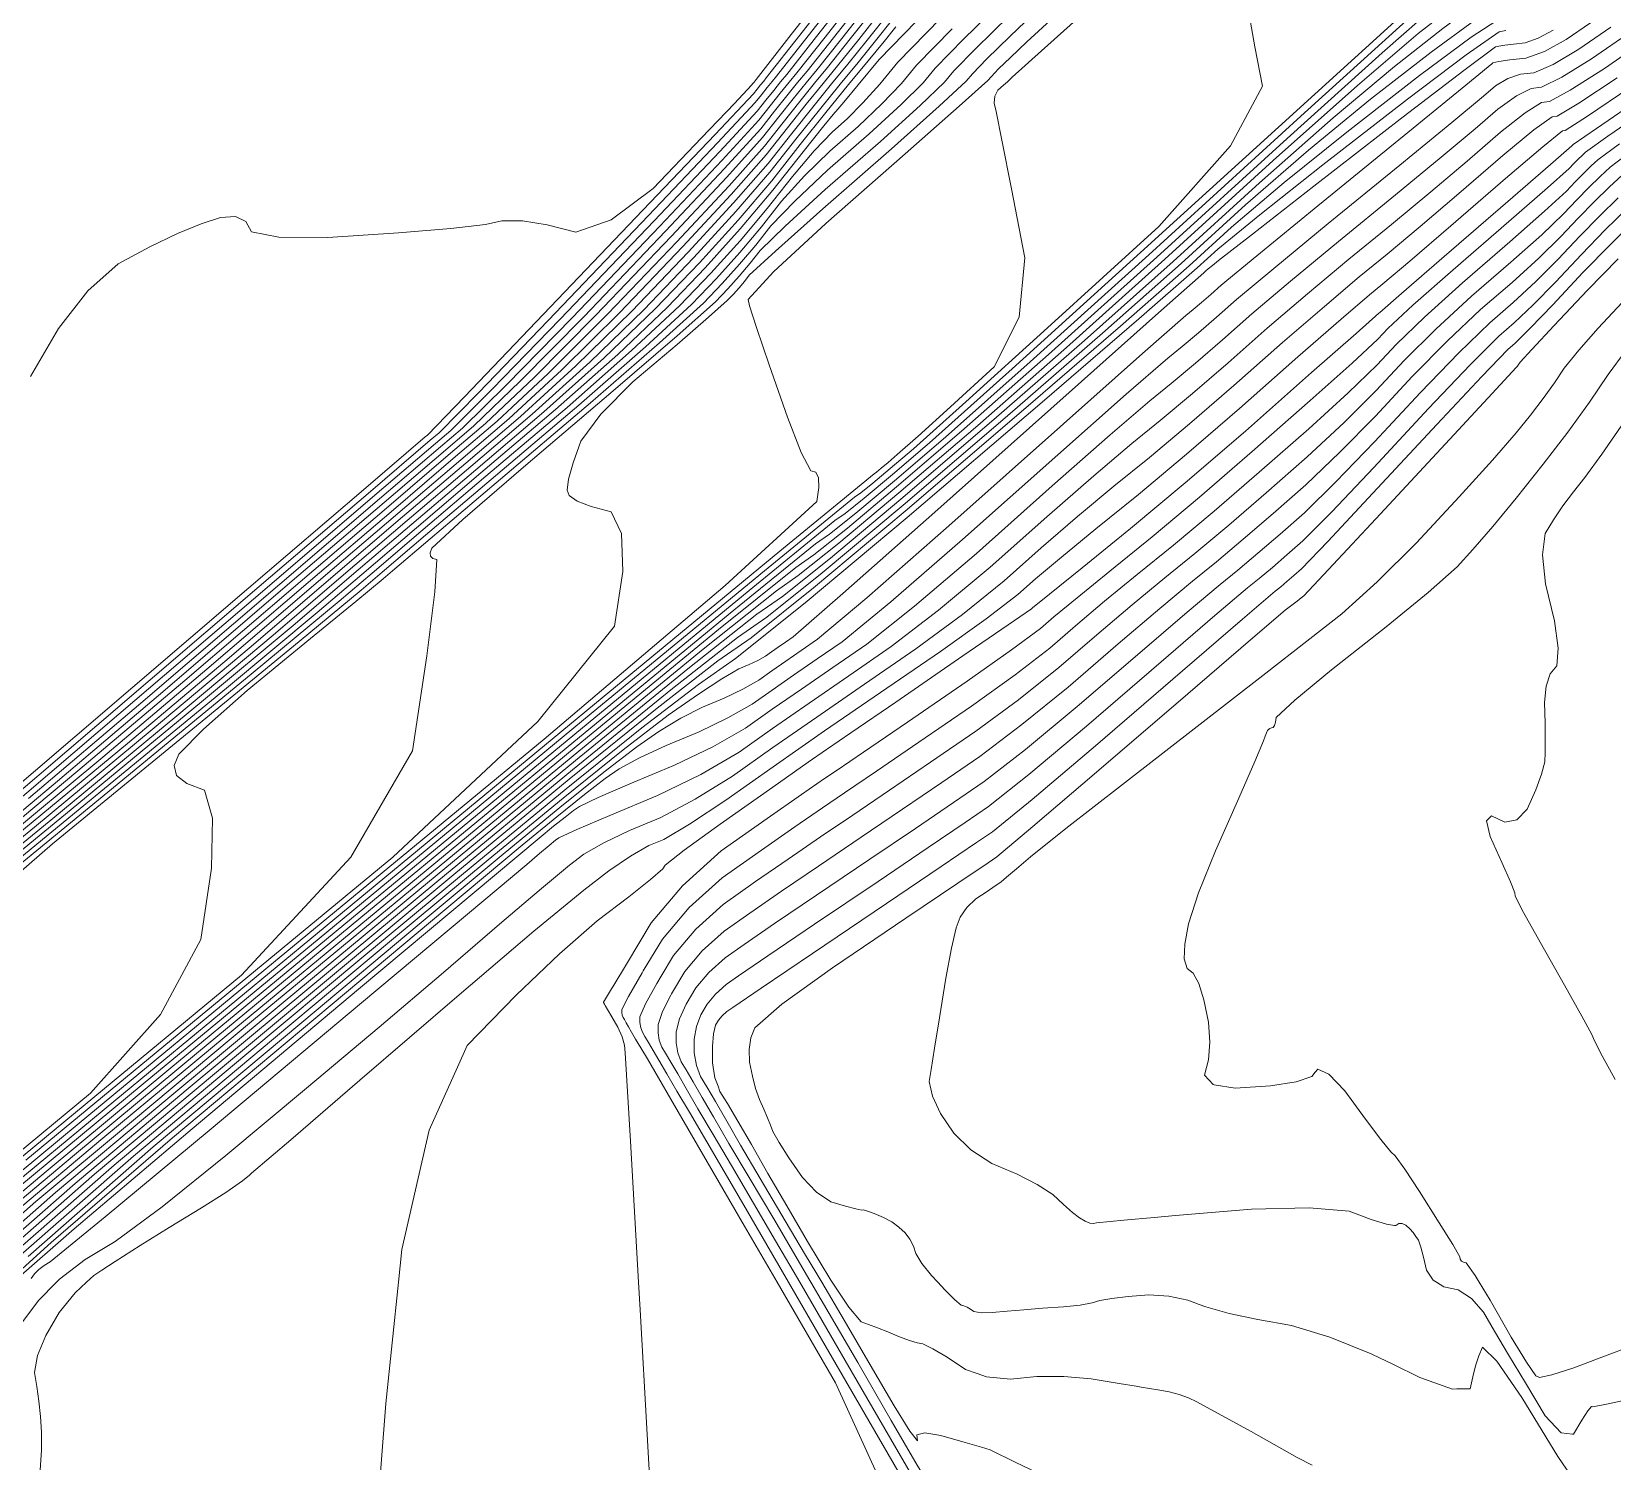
# Model space of a CAD drawing. Header units: inches. Extents: x 1337389 to 1347141, y 407035 to 414577.
# Drawn here: x 1345234 to 1345809, y 412704 to 413223 of the extents above; entities that cross this region are included whole.
import ezdxf

# ---------------------------------------------------------------- set-up
doc = ezdxf.new("R2010")
doc.units = ezdxf.units.IN
doc.header["$MEASUREMENT"] = 0
doc.layers.add('Topo', color=7, linetype='Continuous', lineweight=15, true_color=0x459900)

msp = doc.modelspace()

# ---------------------------------------------------------------- linework, layer by layer
at = {"layer": 'Topo'}
for points, elevation in [([(1345221.3069, 412791.3571), (1345249.537, 412815.0089), (1345294.5861, 412852.429), (1345356.4531, 412903.618), (1345435.138, 412968.576), (1345489.2952, 413013.0631), (1345518.9241, 413037.08), (1345524.0251, 413040.6282), (1345533.6079, 413048.2841), (1345547.6701, 413060.0491), (1345566.2132, 413075.923), (1345597.0222, 413103.302), (1345640.0971, 413142.188), (1345695.4361, 413192.5789), (1345733.855, 413227.3581), (1345755.352, 413246.523), (1345759.928, 413250.076), (1345763.2191, 413252.498), (1345765.227, 413253.7891), (1345765.9499, 413253.9501), (1345778.9231, 413265.5751), (1345804.1438, 413288.6639), (1345841.6141, 413323.217)], 870), ([(1345206.2191, 412772.3199), (1345235.5059, 412797.987), (1345270.1918, 412827.0471), (1345314.6449, 412864.0281), (1345368.865, 412908.93), (1345432.8519, 412961.7548), (1345478.1419, 412998.801), (1345504.7339, 413020.068), (1345512.6279, 413025.5569), (1345527.455, 413037.4041), (1345549.2149, 413055.609), (1345577.9079, 413080.1719), (1345610.1639, 413108.4991), (1345645.9809, 413140.592), (1345685.36, 413176.4499), (1345716.0479, 413203.7989), (1345738.0459, 413222.64), (1345751.3541, 413232.9729), (1345760.9281, 413240.0171), (1345766.7672, 413243.7731), (1345768.8709, 413244.2411), (1345782.269, 413255.6141), (1345806.961, 413277.893), (1345842.947, 413311.0781)], 880), ([(1345198.9471, 412768.6921), (1345201.844, 412771.3929), (1345228.406, 412794.672), (1345259.8651, 412821.028), (1345304.6149, 412858.2289), (1345362.6591, 412906.274), (1345433.995, 412965.165), (1345483.718, 413005.932), (1345511.829, 413028.5742), (1345518.327, 413033.092), (1345530.5313, 413042.8441), (1345548.4429, 413057.8291), (1345572.0609, 413078.047), (1345603.593, 413105.9009), (1345643.0389, 413141.3899), (1345690.398, 413184.514), (1345724.9511, 413215.5781), (1345746.6991, 413234.582), (1345755.6412, 413241.5241), (1345762.0741, 413246.257), (1345765.9971, 413248.7809), (1345767.4098, 413249.0961), (1345784.6139, 413264.2999), (1345817.6079, 413294.395)], 875), ([(1345210.5941, 412773.247), (1345242.6061, 412801.3019), (1345280.5189, 412833.0658), (1345324.6741, 412869.827), (1345375.071, 412911.587), (1345431.7089, 412958.3442), (1345472.5651, 412991.6688), (1345497.6378, 413011.5618), (1345506.929, 413018.0218), (1345524.3783, 413031.964), (1345549.9871, 413053.389), (1345583.7561, 413082.296), (1345616.7338, 413111.098), (1345648.9229, 413139.7941), (1345680.321, 413168.385), (1345707.145, 413192.0201), (1345729.394, 413210.6978), (1345747.068, 413224.421), (1345759.7819, 413233.7761), (1345767.5358, 413238.7649), (1345770.3309, 413239.386), (1345779.923, 413246.9279), (1345796.3142, 413261.3909), (1345819.5031, 413282.774)], 885), ([(1345205.778, 412929.4671), (1345249.6199, 412966.9281), (1345312.9431, 413021.1187), (1345355.421, 413057.4681), (1345377.0519, 413075.9772), (1345377.8371, 413076.643), (1345391.2902, 413090.598), (1345417.409, 413117.841), (1345456.1951, 413158.372), (1345482.5138, 413185.9769), (1345496.366, 413200.6581), (1345497.7521, 413202.4139), (1345498.9949, 413203.971), (1345500.095, 413205.329), (1345501.052, 413206.4879), (1345513.2061, 413222.0089), (1345536.556, 413251.89)], 765), ([(1345537.7159, 413249.2111), (1345516.2701, 413221.783), (1345504.758, 413207.1131), (1345503.18, 413205.2032), (1345501.366, 413202.965), (1345499.3181, 413200.398), (1345497.0339, 413197.5039), (1345483.3449, 413182.8609), (1345458.25, 413156.4682), (1345421.7501, 413118.3248), (1345396.3571, 413091.998), (1345382.0711, 413077.485), (1345378.892, 413074.7869), (1345357.0931, 413056.1461), (1345316.6719, 413021.562), (1345257.6312, 412971.0363), (1345214.7761, 412934.485)], 770), ([(1345535.3971, 413254.5691), (1345510.142, 413222.234), (1345497.347, 413205.8631), (1345497.01, 413205.455), (1345496.6231, 413204.9781), (1345496.1861, 413204.43), (1345495.6979, 413203.8131), (1345489.4851, 413197.2479), (1345477.546, 413184.7348), (1345459.881, 413166.2759), (1345444.6259, 413154.8562), (1345431.7791, 413150.478), (1345421.343, 413153.1391), (1345412.388, 413154.4841), (1345404.9149, 413154.512), (1345398.9241, 413153.223), (1345386.3811, 413151.7941), (1345367.285, 413150.225), (1345341.6362, 413148.5171), (1345323.8431, 413148.6298), (1345313.905, 413150.564), (1345311.8221, 413154.32), (1345308.071, 413156.0611), (1345302.6502, 413155.785), (1345295.561, 413153.4928), (1345286.9901, 413149.926), (1345276.937, 413145.0831), (1345265.4022, 413138.9641), (1345254.3181, 413129.059), (1345243.6859, 413115.3699), (1345233.5051, 413097.8951)], 760), ([(1345538.875, 413246.531), (1345519.334, 413221.5569), (1345508.4639, 413207.739), (1345506.265, 413205.0769), (1345503.7383, 413201.958), (1345500.884, 413198.382), (1345497.7019, 413194.35), (1345484.1759, 413179.7438), (1345460.3059, 413154.564), (1345426.0911, 413118.81), (1345401.4239, 413093.3979), (1345386.304, 413078.327), (1345380.7319, 413073.5971), (1345358.7651, 413054.8242), (1345320.401, 413022.0058), (1345265.6431, 412975.1441), (1345223.774, 412939.5038)], 775), ([(1345232.7721, 412944.5229), (1345273.654, 412979.2521), (1345324.1311, 413022.4491), (1345360.4371, 413053.5011), (1345382.5731, 413072.407), (1345390.538, 413079.1679), (1345406.491, 413094.797), (1345430.4321, 413119.2948), (1345462.3612, 413152.6601), (1345485.0072, 413176.6271), (1345498.37, 413191.1961), (1345502.45, 413196.3659), (1345506.11, 413200.951), (1345509.3499, 413204.9499), (1345512.169, 413208.364), (1345522.397, 413221.331), (1345540.034, 413243.8519)], 780), ([(1345541.1939, 413241.1729), (1345525.4611, 413221.105), (1345515.8751, 413208.989), (1345512.4339, 413204.824), (1345508.4821, 413199.9452), (1345504.0159, 413194.35), (1345499.038, 413188.0411), (1345485.8381, 413173.5101), (1345464.4161, 413150.7558), (1345434.7729, 413119.779), (1345411.5579, 413096.197), (1345394.772, 413080.0099), (1345384.4129, 413071.2181), (1345362.1089, 413052.1791), (1345327.86, 413022.8929), (1345281.6651, 412983.36), (1345241.77, 412949.5421), (1345208.1741, 412921.4381)], 785), ([(1345214.207, 412788.0419), (1345239.2099, 412808.9901), (1345284.5571, 412846.63), (1345350.2469, 412900.962), (1345436.2801, 412971.9861), (1345494.871, 413020.194), (1345526.019, 413045.5861), (1345529.724, 413048.163), (1345536.684, 413053.7241), (1345546.8979, 413062.2688), (1345560.366, 413073.7981), (1345590.452, 413100.7038), (1345637.1549, 413142.9859), (1345700.4749, 413200.644), (1345742.7578, 413239.1371)], 865), ([(1345542.3528, 413238.4931), (1345528.5251, 413220.8791), (1345519.5799, 413209.614), (1345515.5189, 413204.698), (1345510.8529, 413198.938), (1345505.582, 413192.3339), (1345499.7051, 413184.8869), (1345486.669, 413170.393), (1345466.472, 413148.8521), (1345439.1139, 413120.2641), (1345416.6248, 413097.597), (1345399.005, 413080.8521), (1345386.2531, 413070.0279), (1345363.7813, 413050.856), (1345331.5892, 413023.3361), (1345289.677, 412987.468), (1345250.7679, 412954.561), (1345214.8631, 412924.613)], 790), ([(1345560.1338, 413231.7009), (1345542.0959, 413213.2121), (1345534.4661, 413203.9751), (1345529.23, 413197.687), (1345526.3879, 413194.3459), (1345525.939, 413193.9528), (1345521.9678, 413189.038), (1345514.4749, 413179.6021), (1345503.4611, 413165.643), (1345491.571, 413151.5859), (1345478.8039, 413137.4281), (1345465.161, 413123.171), (1345447.0279, 413105.9958), (1345424.4061, 413085.902), (1345397.2941, 413062.8899), (1345373.814, 413042.9211), (1345353.964, 413025.9969), (1345337.7439, 413012.1169), (1345304.7559, 412984.6739), (1345254.998, 412943.6682), (1345188.4701, 412889.0989)], 820), ([(1345622.003, 413235.1579), (1345601.13, 413216.385), (1345590.4818, 413206.7967), (1345590.058, 413206.3928), (1345589.7469, 413206.0901), (1345589.5511, 413205.889), (1345589.4669, 413205.7881), (1345588.7219, 413205.1171), (1345587.316, 413203.876), (1345585.2471, 413202.065), (1345584.104, 413199.8592), (1345583.885, 413197.26), (1345584.5912, 413194.2649), (1345586.689, 413183.9121), (1345590.1781, 413166.198), (1345595.0589, 413141.125), (1345592.984, 413119.558), (1345583.9562, 413101.4978), (1345567.972, 413086.9428), (1345556.2111, 413076.2941), (1345548.671, 413069.5489), (1345545.353, 413066.7089), (1345542.837, 413064.603), (1345541.1221, 413063.2329), (1345540.2089, 413062.5991), (1345506.0239, 413034.456), (1345438.5659, 412978.8069), (1345337.835, 412895.65), (1345264.4979, 412835.0309), (1345218.5561, 412796.9519)], 855), ([(1345219.091, 412807.4899), (1345255.296, 412837.3779), (1345280.7309, 412865.9682), (1345295.3961, 412893.2589), (1345299.2929, 412919.2521), (1345299.7491, 412937.371), (1345296.765, 412947.6148), (1345290.3412, 412949.9851), (1345286.659, 412952.9569), (1345285.717, 412956.5312), (1345287.5159, 412960.7071), (1345296.392, 412969.788), (1345312.3451, 412983.7741), (1345335.375, 413002.6652), (1345351.8531, 413016.2201), (1345361.778, 413024.441), (1345365.151, 413027.3279), (1345378.8301, 413038.9539), (1345402.8149, 413059.3212), (1345437.1069, 413088.4269), (1345462.2301, 413110.1962), (1345478.1839, 413124.625), (1345484.97, 413131.7159), (1345491.32, 413138.758), (1345497.2339, 413145.7499), (1345502.713, 413152.6929), (1345511.415, 413161.743), (1345523.3421, 413172.9009), (1345538.4919, 413186.1658), (1345550.0578, 413196.7831), (1345558.038, 413204.752), (1345562.4341, 413210.0729), (1345572.8251, 413220.7248), (1345589.2139, 413236.7071)], 835), ([(1345221.5518, 412927.789), (1345259.766, 412959.58), (1345297.6881, 412991.577), (1345335.3181, 413023.78), (1345365.453, 413049.5341), (1345388.0927, 413068.8382), (1345403.2388, 413081.6941), (1345421.6928, 413098.9969), (1345443.455, 413120.748), (1345468.5272, 413146.948), (1345487.5, 413167.276), (1345500.3729, 413181.733), (1345507.148, 413190.3179), (1345513.2249, 413197.9309), (1345518.6041, 413204.572), (1345523.2861, 413210.2389), (1345531.5893, 413220.653), (1345543.5121, 413235.8138)], 795), ([(1345228.2408, 412930.9648), (1345268.7639, 412964.5989), (1345305.699, 412995.685), (1345339.0469, 413024.2229), (1345367.125, 413048.2111), (1345389.9341, 413067.6489), (1345407.4719, 413082.5351), (1345426.7599, 413100.397), (1345447.796, 413121.233), (1345470.582, 413145.0441), (1345488.3309, 413164.1589), (1345501.0409, 413178.5791), (1345508.7139, 413188.303), (1345515.5972, 413196.9251), (1345521.6891, 413204.4451), (1345526.9917, 413210.8641), (1345534.6519, 413220.4269), (1345544.6718, 413233.1351)], 800), ([(1345231.8452, 412813.0349), (1345287.6379, 412859.1443), (1345365.2811, 412923.2419), (1345418.0349, 412972.5869), (1345445.8979, 413007.1789), (1345448.872, 413027.0199), (1345448.436, 413040.8901), (1345444.5891, 413048.7889), (1345437.333, 413050.7188), (1345432.2619, 413052.676), (1345429.378, 413054.66), (1345428.6799, 413056.6718), (1345429.1551, 413060.6439), (1345430.804, 413066.577), (1345433.6261, 413074.471), (1345440.863, 413084.2789), (1345452.5161, 413096.003), (1345468.5839, 413109.642), (1345480.034, 413119.506), (1345486.8659, 413125.595), (1345489.0811, 413127.909), (1345491.1529, 413130.2061), (1345493.0828, 413132.4881), (1345494.871, 413134.7539), (1345504.3799, 413143.5461), (1345521.61, 413158.8663), (1345546.5621, 413180.7133), (1345563.9429, 413196.1808), (1345573.7532, 413205.2699), (1345575.992, 413207.9809), (1345581.2859, 413213.408), (1345589.6361, 413221.55), (1345601.04, 413232.409)], 845), ([(1345185.216, 412893.3621), (1345234.9299, 412934.1411), (1345277.762, 412969.6171), (1345313.7101, 412999.793), (1345342.7761, 413024.6671), (1345368.7971, 413046.889), (1345391.7742, 413066.4591), (1345411.7062, 413083.3771), (1345431.827, 413101.797), (1345452.138, 413121.718), (1345472.6379, 413143.14), (1345489.1621, 413161.042), (1345501.709, 413175.4249), (1345510.2799, 413186.2871), (1345517.968, 413195.9179), (1345524.7739, 413204.3189), (1345530.6969, 413211.489), (1345537.7159, 413220.201), (1345545.831, 413230.455)], 805), ([(1345546.9901, 413227.776), (1345540.7801, 413219.9761), (1345534.403, 413212.1142), (1345527.859, 413204.1927), (1345520.34, 413194.9109), (1345511.8459, 413184.2709), (1345502.377, 413172.2699), (1345489.993, 413157.925), (1345474.6931, 413141.2362), (1345456.479, 413122.202), (1345436.8941, 413103.196), (1345415.9389, 413084.219), (1345393.6141, 413065.2688), (1345370.4691, 413045.5662), (1345346.505, 413025.1098), (1345321.7223, 413003.901), (1345286.7599, 412974.636), (1345241.6189, 412937.316), (1345186.3009, 412891.941)], 810), ([(1345189.555, 412887.6771), (1345261.687, 412946.844), (1345313.7542, 412989.6931), (1345345.7559, 413016.2249), (1345357.6929, 413026.4411), (1345375.486, 413041.5988), (1345399.135, 413061.7), (1345428.6401, 413086.7442), (1345452.0949, 413107.3962), (1345469.502, 413123.6561), (1345480.8589, 413135.5241), (1345491.487, 413147.3099), (1345501.386, 413159.0121), (1345510.555, 413170.6321), (1345518.4498, 413179.94), (1345525.0728, 413186.9359), (1345530.422, 413191.62), (1345536.1731, 413197.386), (1345542.3229, 413204.2339), (1345548.8751, 413212.165), (1345564.364, 413228.0419)], 825), ([(1345608.6081, 413231.3619), (1345595.7609, 413219.6029), (1345589.847, 413213.9721), (1345585.5171, 413209.749), (1345582.7709, 413206.9349), (1345581.61, 413205.529), (1345571.2151, 413196.1681), (1345551.5851, 413178.8519), (1345522.722, 413153.5799), (1345503.6639, 413135.9509), (1345494.412, 413125.965), (1345494.965, 413123.621), (1345497.535, 413115.7129), (1345502.123, 413102.2419), (1345508.727, 413083.206), (1345513.7531, 413070.3509), (1345517.1981, 413063.675), (1345519.0651, 413063.1789), (1345520.0539, 413061.1471), (1345520.1659, 413057.5799), (1345519.401, 413052.4781), (1345486.1041, 413022.009), (1345420.2739, 412966.1731), (1345321.9121, 412884.9719), (1345251.23, 412826.5581), (1345208.2281, 412790.9329)], 850), ([(1345212.4601, 412799.512), (1345253.365, 412833.317), (1345310.2879, 412880.3098), (1345349.965, 412923.1651), (1345372.395, 412961.881), (1345377.579, 412996.459), (1345380.5351, 413019.6441), (1345381.264, 413031.4359), (1345379.765, 413031.834), (1345378.966, 413032.6581), (1345378.8659, 413033.9081), (1345379.465, 413035.5829), (1345390.7489, 413045.938), (1345412.7181, 413064.9739), (1345445.3708, 413092.6911), (1345468.641, 413112.7359), (1345482.5249, 413125.11), (1345487.0249, 413129.8121), (1345491.2361, 413134.4821), (1345495.1592, 413139.119), (1345498.7919, 413143.7229), (1345507.897, 413152.645), (1345522.4761, 413165.8831), (1345542.5272, 413183.439), (1345556.9999, 413196.482), (1345565.895, 413205.0111), (1345569.213, 413209.027), (1345577.056, 413217.0658), (1345589.4249, 413229.1291)], 840), ([(1345758.6362, 413227.5361), (1345742.7811, 413215.8691), (1345720.7412, 413198.7571), (1345698.241, 413180.2401), (1345675.2829, 413160.3199), (1345651.8651, 413138.9962), (1345623.3049, 413113.6957), (1345589.6031, 413084.4211), (1345550.7599, 413051.169), (1345521.302, 413026.524), (1345501.2301, 413010.487), (1345490.5431, 413003.056), (1345466.989, 412984.538), (1345430.567, 412954.9338), (1345381.2758, 412914.243), (1345334.7031, 412875.6258), (1345290.846, 412839.0849), (1345249.7058, 412804.6171), (1345214.9691, 412774.174)], 890), ([(1345219.3431, 412775.1011), (1345256.8058, 412807.9321), (1345301.1731, 412845.103), (1345344.732, 412881.4261), (1345387.4822, 412916.899), (1345429.4239, 412951.524), (1345461.4131, 412977.4069), (1345483.4481, 412994.5499), (1345495.5311, 413002.951), (1345518.2259, 413021.0841), (1345551.5321, 413048.9489), (1345595.4509, 413086.545), (1345629.876, 413116.2952), (1345654.8071, 413138.1979), (1345670.2441, 413152.2548), (1345689.3382, 413168.461), (1345712.088, 413186.8148), (1345738.4949, 413207.3179), (1345757.365, 413221.2671), (1345768.6989, 413228.6649)], 895), ([(1345228.8829, 412802.971), (1345274.5281, 412840.8309), (1345344.041, 412898.306), (1345437.4231, 412975.3959), (1345500.4469, 413027.3251), (1345533.1141, 413054.093), (1345535.423, 413055.698), (1345539.7599, 413059.164), (1345546.1251, 413064.4891), (1345554.519, 413071.674), (1345573.591, 413088.7348), (1345603.3421, 413115.673), (1345643.7719, 413152.4882), (1345669.802, 413181.7758), (1345681.4308, 413203.5381), (1345678.66, 413217.7729), (1345676.246, 413231.559)], 860), ([(1345800.6641, 413226.467), (1345791.8239, 413220.402), (1345784.0059, 413216.1371), (1345777.2101, 413213.6738), (1345771.4361, 413213.0112), (1345767.4429, 413212.4451), (1345765.2319, 413211.9759), (1345764.8012, 413211.6031), (1345754.048, 413202.8168), (1345732.9721, 413185.6171), (1345701.5739, 413160.0019), (1345679.3979, 413141.831), (1345666.444, 413131.1028), (1345662.712, 413127.8178), (1345659.3159, 413124.8932), (1345656.254, 413122.329), (1345653.5291, 413120.1261), (1345637.812, 413106.2791), (1345609.1059, 413080.7883), (1345567.4089, 413043.6541), (1345537.614, 413017.5301), (1345519.722, 413002.416), (1345513.7322, 412998.3111), (1345508.168, 412994.4721), (1345503.0311, 412990.897), (1345498.3192, 412987.587), (1345492.5519, 412984.2888), (1345485.728, 412981.0039), (1345477.8482, 412977.7309), (1345469.92, 412973.689), (1345461.9431, 412968.878), (1345453.9169, 412963.298), (1345441.9351, 412954.1019), (1345425.996, 412941.2919), (1345406.0998, 412924.8681), (1345374.82, 412898.824), (1345332.1549, 412863.16), (1345278.1062, 412817.8769), (1345232.674, 412778.0918)], 910), ([(1345187.3852, 412890.52), (1345248.3079, 412940.492), (1345295.758, 412979.6551), (1345329.7331, 413008.0092), (1345350.2342, 413025.554), (1345372.142, 413044.2441), (1345395.454, 413064.08), (1345420.173, 413085.0608), (1345441.961, 413104.5962), (1345460.82, 413122.6868), (1345476.749, 413139.332), (1345490.823, 413154.8089), (1345503.0451, 413169.116), (1345513.4121, 413182.255), (1345522.7121, 413193.9051), (1345530.944, 413204.0659), (1345538.1079, 413212.739), (1345543.8441, 413219.7501), (1345548.15, 413225.0971)], 815), ([(1345205.5711, 412896.7751), (1345241.57, 412928.0309), (1345293.8408, 412970.907), (1345331.2399, 413001.674), (1345353.7669, 413020.3329), (1345361.4221, 413026.884), (1345377.1579, 413040.277), (1345400.975, 413060.5102), (1345432.8729, 413087.586), (1345457.163, 413108.796), (1345473.843, 413124.141), (1345482.9151, 413133.6201), (1345491.4041, 413143.034), (1345499.3101, 413152.3812), (1345506.6339, 413161.6629), (1345514.933, 413170.842), (1345524.207, 413179.918), (1345534.4572, 413188.893), (1345543.1151, 413197.0841), (1345550.1811, 413204.4929), (1345555.6539, 413211.1191), (1345568.5949, 413224.3839)], 830), ([(1345769.9479, 413223.7631), (1345767.464, 413223.2109), (1345755.551, 413214.8781), (1345734.2081, 413198.7658), (1345703.4351, 413174.8729), (1345680.4349, 413156.6819), (1345665.206, 413144.1909), (1345657.7489, 413137.401), (1345636.446, 413118.894), (1345601.298, 413088.67), (1345552.3049, 413046.7292), (1345515.149, 413015.6451), (1345489.832, 412995.416), (1345476.353, 412986.044), (1345455.8359, 412970.276), (1345428.2812, 412948.113), (1345393.6879, 412919.555), (1345354.761, 412887.2249), (1345311.5011, 412851.1221), (1345263.9061, 412811.247), (1345223.7178, 412776.0281)], 900), ([(1345225.1841, 412768.6921), (1345241.049, 412783.1029), (1345285.206, 412821.1921), (1345342.4819, 412869.1791), (1345384.8488, 412904.623), (1345412.3059, 412927.5239), (1345424.8531, 412937.8821), (1345434.905, 412945.9599), (1345442.4609, 412951.759), (1345447.523, 412955.279), (1345454.912, 412959.293), (1345464.6311, 412963.801), (1345476.6779, 412968.805), (1345487.11, 412973.827), (1345495.928, 412978.8689), (1345503.1308, 412983.9289), (1345510.985, 412989.3951), (1345519.491, 412995.2649), (1345528.6489, 413001.5389), (1345546.2982, 413016.0029), (1345572.439, 413038.657), (1345607.072, 413069.5), (1345631.9218, 413091.4861), (1345646.9881, 413104.614), (1345652.2718, 413108.8848), (1345658.206, 413113.8548), (1345664.79, 413119.525), (1345672.025, 413125.893), (1345685.5403, 413137.2301), (1345705.3381, 413153.5359), (1345731.416, 413174.81), (1345750.2431, 413190.2398), (1345761.8189, 413199.825), (1345766.1429, 413203.5649), (1345770.624, 413206.2409), (1345775.2631, 413207.855), (1345780.0582, 413208.4049), (1345787.126, 413211.428), (1345796.4669, 413216.9241), (1345808.0799, 413224.8921)], 915), ([(1345227.221, 412768.6921), (1345249.4239, 412788.115), (1345292.3049, 412824.508), (1345352.8089, 412875.1981), (1345394.878, 412910.4218), (1345418.5116, 412930.1799), (1345423.71, 412934.4721), (1345427.875, 412937.819), (1345431.0059, 412940.221), (1345433.1031, 412941.679), (1345439.9051, 412944.8959), (1345451.414, 412949.871), (1345467.6271, 412956.6052), (1345481.6682, 412963.365), (1345493.5359, 412970.15), (1345503.2299, 412976.9619), (1345513.802, 412984.3171), (1345525.25, 412992.218), (1345537.5749, 413000.6629), (1345554.9818, 413014.4769), (1345577.469, 413033.6601), (1345605.0381, 413058.212), (1345626.0311, 413076.6929), (1345640.448, 413089.1019), (1345648.29, 413095.4409), (1345657.097, 413102.8179), (1345666.8679, 413111.2319), (1345677.6052, 413120.6829), (1345691.6821, 413132.6281), (1345709.1011, 413147.069), (1345729.8601, 413164.004), (1345746.439, 413177.6628), (1345758.837, 413188.047), (1345767.054, 413195.154), (1345773.8051, 413200.038), (1345779.0889, 413202.6989), (1345782.9061, 413203.1369), (1345790.2469, 413206.7201), (1345801.11, 413213.4461), (1345815.4959, 413223.3169)], 920), ([(1345787.181, 413223.88), (1345781.7421, 413220.944), (1345776.9321, 413219.237), (1345772.7501, 413218.757), (1345769.5721, 413218.3499), (1345767.3978, 413218.017), (1345766.229, 413217.7571), (1345754.6309, 413209.1829), (1345732.6022, 413192.2951), (1345700.1438, 413167.094), (1345677.772, 413149.6959), (1345665.4879, 413140.1001), (1345663.2908, 413138.308), (1345661.75, 413137.0459), (1345660.864, 413136.3129), (1345660.6341, 413136.111), (1345660.4249, 413135.931), (1345660.237, 413135.7731), (1345660.0691, 413135.6369), (1345643.7031, 413121.072), (1345611.14, 413092.077), (1345562.379, 413048.6508), (1345528.9312, 413019.0561), (1345510.7961, 413003.292), (1345507.9732, 413001.358), (1345505.352, 412999.5491), (1345502.931, 412997.8651), (1345500.7111, 412996.3051), (1345497.993, 412994.7508), (1345494.7781, 412993.2029), (1345491.0651, 412991.661), (1345484.9269, 412988.0859), (1345476.3629, 412982.478), (1345465.3729, 412974.8361), (1345448.9651, 412962.2439), (1345427.1388, 412944.7029), (1345399.8941, 412922.2111), (1345364.791, 412893.0239), (1345321.8279, 412857.1409), (1345271.0059, 412814.5619), (1345228.0929, 412776.954)], 905), ([(1345233.79, 412770.1081), (1345235.028, 412771.7811), (1345236.597, 412773.349), (1345238.499, 412774.8121), (1345240.732, 412776.1698), (1345260.715, 412792.529), (1345298.4461, 412823.8881), (1345353.9269, 412870.2481), (1345392.4501, 412902.4779), (1345414.0171, 412920.578), (1345418.6281, 412924.5479), (1345422.0901, 412927.4909), (1345424.4039, 412929.4061), (1345425.5711, 412930.2939), (1345432.1511, 412933.296), (1345444.1439, 412938.412), (1345461.551, 412945.6412), (1345477.218, 412953.315), (1345491.144, 412961.432), (1345503.3301, 412969.994), (1345516.6189, 412979.2401), (1345531.009, 412989.1712), (1345546.5019, 412999.7869), (1345563.6647, 413012.95), (1345582.4989, 413028.663), (1345603.003, 413046.9229), (1345620.1401, 413061.899), (1345633.9079, 413073.591), (1345644.307, 413081.9979), (1345655.987, 413091.7801), (1345668.9459, 413102.9381), (1345683.1849, 413115.472), (1345697.824, 413128.027), (1345712.864, 413140.6021), (1345728.3039, 413153.1979), (1345742.634, 413165.0868), (1345755.8552, 413176.2679), (1345767.9649, 413186.743), (1345776.9861, 413193.8349), (1345782.9152, 413197.543), (1345785.7549, 413197.869), (1345793.3671, 413202.011), (1345805.753, 413209.9681), (1345822.911, 413221.7421)], 925), ([(1345810.3959, 413206.4911), (1345796.4879, 413197.3019), (1345788.6028, 413192.6007), (1345786.7418, 413192.388), (1345780.1659, 413187.6311), (1345768.8771, 413178.3321), (1345752.873, 413164.4899), (1345738.8301, 413152.5101), (1345726.7479, 413142.3919), (1345716.6269, 413134.136), (1345703.966, 413123.4259), (1345688.7649, 413110.2619), (1345671.0238, 413094.645), (1345654.877, 413080.7421), (1345640.3251, 413068.5538), (1345627.367, 413058.0789), (1345614.249, 413047.106), (1345600.969, 413035.6351), (1345587.529, 413023.6661), (1345572.3489, 413011.424), (1345555.428, 412998.91), (1345536.768, 412986.124), (1345519.435, 412974.1631), (1345503.4299, 412963.026), (1345488.7519, 412952.714), (1345475.1639, 412944.2602), (1345462.6652, 412937.6629), (1345451.255, 412932.9241), (1345441.9309, 412928.4579), (1345434.6922, 412924.2631), (1345429.539, 412920.3402), (1345419.315, 412911.8791), (1345404.0189, 412898.8798), (1345383.6521, 412881.3421), (1345360.286, 412861.4708), (1345333.9202, 412839.2669), (1345304.556, 412814.7292), (1345281.3399, 412796.1582), (1345264.2718, 412783.5529), (1345253.3529, 412776.9151), (1345244.0581, 412769.763), (1345242.986, 412768.6921)], 930), ([(1345313.1179, 412807.62), (1345313.914, 412808.285), (1345328.1211, 412820.4641), (1345353.287, 412842.1062), (1345389.4111, 412873.2111), (1345416.54, 412896.2679), (1345434.6738, 412911.2739), (1345443.8141, 412918.2319), (1345451.7109, 412923.6191), (1345458.3659, 412927.4369), (1345463.779, 412929.6849), (1345473.1102, 412935.2051), (1345486.3612, 412943.9961), (1345503.5299, 412956.0581), (1345522.252, 412969.0861), (1345542.5272, 412983.0771), (1345564.3551, 412998.034), (1345581.0319, 413009.8973), (1345592.5591, 413018.668), (1345598.9351, 413024.3471), (1345608.3579, 413032.3129), (1345620.8269, 413042.567), (1345636.3431, 413055.11), (1345653.7679, 413069.7051), (1345673.102, 413086.352), (1345694.346, 413105.0521), (1345710.1079, 413118.824), (1345720.3899, 413127.6689), (1345725.192, 413131.586), (1345735.0248, 413139.9331), (1345749.8901, 413152.7121), (1345769.7881, 413169.9209), (1345783.347, 413181.4282), (1345790.5679, 413187.2319), (1345791.4509, 413187.333), (1345799.6081, 413192.593), (1345815.0389, 413203.013)], 935), ([(1345819.4749, 413199.501), (1345802.836, 413188.0749), (1345794.4589, 413182.309), (1345794.3419, 413182.202), (1345794.2149, 413182.0772), (1345794.076, 413181.935), (1345793.9251, 413181.775), (1345786.1161, 413175.0011), (1345770.6481, 413161.6119), (1345747.5211, 413141.6099), (1345731.9968, 413128.161), (1345724.076, 413121.2652), (1345723.757, 413120.922), (1345715.5089, 413113.619), (1345699.331, 413099.357), (1345675.223, 413078.136), (1345653.2821, 413059.2439), (1345633.5081, 413042.681), (1345615.8998, 413028.4478), (1345604.0169, 413018.8341), (1345597.8581, 413013.84), (1345597.424, 413013.466), (1345588.9919, 413007.6371), (1345572.5619, 412996.3539), (1345548.134, 412979.6159), (1345531.725, 412968.375), (1345523.336, 412962.629), (1345522.9671, 412962.3802), (1345516.3269, 412957.7219), (1345503.4171, 412948.656), (1345484.2371, 412935.18), (1345471.1738, 412925.737), (1345464.226, 412920.325), (1345463.3959, 412918.945), (1345458.9991, 412915.1), (1345451.0369, 412908.79), (1345439.5089, 412900.014), (1345425.8828, 412888.092), (1345410.1599, 412873.022), (1345392.3379, 412854.8049), (1345388.7491, 412846.8268)], 940), ([(1345822.0019, 413195.6699), (1345807.0652, 413185.32), (1345798.941, 413179.5429), (1345797.632, 413178.341), (1345796.194, 413176.9379), (1345794.628, 413175.3341), (1345792.9321, 413173.53), (1345785.068, 413166.502), (1345771.0342, 413154.2521), (1345750.8318, 413136.7789), (1345736.1669, 413123.8409), (1345727.04, 413115.44), (1345723.452, 413111.5739), (1345714.0401, 413102.8179), (1345698.8039, 413089.1711), (1345677.745, 413070.6332), (1345658.5779, 413054.1291), (1345641.304, 413039.661), (1345625.9221, 413027.227), (1345614.037, 413017.533), (1345605.6489, 413010.577), (1345600.758, 413006.36), (1345590.241, 412998.5781), (1345574.0989, 412987.229), (1345552.331, 412972.3141), (1345536.4312, 412961.435), (1345526.399, 412954.5928), (1345522.2349, 412951.7869), (1345513.8801, 412945.9959), (1345501.334, 412937.222), (1345484.597, 412925.4629), (1345470.5542, 412912.8301), (1345459.202, 412899.3241), (1345450.5439, 412884.943), (1345445.2381, 412876.11)], 945), ([(1345456.299, 412881.8441), (1345463.2699, 412893.423), (1345472.9642, 412904.9571), (1345484.9579, 412915.746), (1345499.251, 412925.7881), (1345511.433, 412934.2701), (1345521.503, 412941.1931), (1345529.4621, 412946.5572), (1345541.137, 412954.4957), (1345556.5278, 412965.0121), (1345575.635, 412978.104), (1345591.4901, 412989.5179), (1345604.0919, 412999.2552), (1345613.441, 413007.3141), (1345624.0581, 413016.2311), (1345635.945, 413026.007), (1345649.1001, 413036.6409), (1345663.8731, 413049.015), (1345680.266, 413063.129), (1345698.2772, 413078.9841), (1345712.5709, 413092.0172), (1345723.147, 413102.227), (1345730.005, 413109.6151), (1345740.3368, 413119.5217), (1345754.1419, 413131.947), (1345771.4199, 413146.891), (1345784.0189, 413158.0041), (1345791.939, 413165.284), (1345795.1791, 413168.7331), (1345798.1739, 413171.798), (1345800.9221, 413174.4801), (1345803.424, 413176.7779), (1345811.2929, 413182.565)], 950), ([(1345815.5211, 413179.8089), (1345807.9062, 413174.0121), (1345804.211, 413170.6191), (1345800.153, 413166.6592), (1345795.7309, 413162.1321), (1345790.9461, 413157.0391), (1345782.9708, 413149.5049), (1345771.806, 413139.5309), (1345757.452, 413127.116), (1345744.5069, 413115.203), (1345732.9699, 413103.791), (1345722.8412, 413092.88), (1345711.1009, 413081.2149), (1345697.7502, 413068.798), (1345682.7872, 413055.6259), (1345669.1689, 413043.9011), (1345656.896, 413033.6209), (1345645.9671, 413024.7872), (1345634.079, 413014.9301), (1345621.2318, 413004.0511), (1345607.4251, 412992.1488), (1345592.7391, 412980.4589), (1345577.1719, 412968.9791), (1345560.726, 412957.7101), (1345545.8427, 412947.557), (1345532.5251, 412938.52), (1345520.7711, 412930.6), (1345508.9861, 412922.544), (1345497.1679, 412914.3541), (1345485.3179, 412906.0288), (1345475.375, 412897.085), (1345467.3379, 412887.522), (1345462.7651, 412879.9259)], 955), ([(1345466.311, 412873.0869), (1345466.54, 412873.5389), (1345471.4062, 412881.6208), (1345477.7861, 412889.212), (1345485.6791, 412896.3109), (1345495.085, 412902.9201), (1345506.539, 412910.818), (1345520.0399, 412920.0063), (1345535.5882, 412930.4841), (1345550.549, 412940.6178), (1345564.9228, 412950.408), (1345578.709, 412959.854), (1345593.988, 412971.3991), (1345610.7589, 412985.0442), (1345629.0229, 413000.7881), (1345644.1001, 413013.6291), (1345655.989, 413023.566), (1345664.692, 413030.6012), (1345674.465, 413038.786), (1345685.308, 413048.1231), (1345697.223, 413058.6112), (1345709.632, 413070.414), (1345722.536, 413083.532), (1345735.935, 413097.9659), (1345748.6772, 413110.883), (1345760.7629, 413122.2849), (1345772.1931, 413132.1699), (1345781.923, 413141.007), (1345789.953, 413148.794), (1345796.283, 413155.5309), (1345802.1328, 413161.5189), (1345807.5011, 413166.7581), (1345812.3891, 413171.2469)], 960), ([(1345470.092, 412865.794), (1345471.872, 412869.737), (1345475.4739, 412875.7201), (1345480.1962, 412881.3391), (1345486.0391, 412886.594), (1345493.0021, 412891.4862), (1345504.0909, 412899.0922), (1345519.308, 412909.413), (1345538.6509, 412922.4469), (1345555.255, 412933.6778), (1345569.12, 412943.1049), (1345580.2462, 412950.7291), (1345595.2371, 412962.3401), (1345614.0931, 412977.938), (1345636.8151, 412997.5249), (1345654.1208, 413012.3271), (1345666.0119, 413022.3458), (1345672.4879, 413027.5801), (1345679.76, 413033.6721), (1345687.83, 413040.6199), (1345696.696, 413048.4251), (1345708.163, 413059.613), (1345722.231, 413074.1852), (1345738.899, 413092.1409), (1345752.8471, 413106.5642), (1345764.073, 413117.4529), (1345772.579, 413124.8099), (1345780.874, 413132.5081), (1345788.96, 413140.5481), (1345796.835, 413148.9299), (1345804.1119, 413156.3799), (1345810.7909, 413162.897)], 965), ([(1345474.8659, 412856.585), (1345474.8659, 412857.0689), (1345475.6449, 412861.686), (1345477.204, 412865.935), (1345479.5419, 412869.8191), (1345482.6071, 412873.4661), (1345486.3991, 412876.8769), (1345490.9189, 412880.0521), (1345501.6441, 412887.3661), (1345518.5758, 412898.8189), (1345541.7139, 412914.4107), (1345559.9611, 412926.7391), (1345573.3172, 412935.803), (1345581.7831, 412941.604), (1345596.4857, 412953.2799), (1345617.427, 412970.833), (1345644.606, 412994.2619), (1345664.1421, 413011.0262), (1345676.0341, 413021.125), (1345680.2841, 413024.5599), (1345685.056, 413028.557), (1345690.3511, 413033.1173), (1345696.1689, 413038.2381), (1345706.6938, 413048.812), (1345721.9252, 413064.838), (1345741.864, 413086.316), (1345757.017, 413102.244), (1345767.3841, 413112.622), (1345772.9651, 413117.4493), (1345779.8259, 413124.0099), (1345787.9659, 413132.303), (1345797.3871, 413142.33), (1345806.0911, 413151.2411), (1345814.08, 413159.036)], 970), ([(1345483.4891, 412839.9542), (1345482.37, 412842.9801), (1345481.4621, 412848.4177), (1345481.4621, 412854.384), (1345481.8199, 412858.9559), (1345482.5359, 412862.134), (1345483.6101, 412863.9179), (1345485.0181, 412865.5929), (1345486.7599, 412867.16), (1345488.8361, 412868.6179), (1345499.1969, 412875.64), (1345517.844, 412888.226), (1345544.777, 412906.3751), (1345564.6669, 412919.8), (1345577.515, 412928.5009), (1345583.3201, 412932.4789), (1345597.7349, 412944.221), (1345620.761, 412963.727), (1345652.3968, 412990.999), (1345674.163, 413009.7242), (1345686.057, 413019.9049), (1345688.0799, 413021.54), (1345690.3511, 413023.4432), (1345692.8719, 413025.613), (1345695.6421, 413028.0509), (1345705.224, 413038.011), (1345721.62, 413055.491), (1345744.8289, 413080.4919), (1345761.1873, 413097.925), (1345770.6938, 413107.791), (1345773.351, 413110.089), (1345778.7781, 413115.511), (1345786.973, 413124.0581), (1345797.9389, 413135.729), (1345808.071, 413146.101), (1345817.37, 413155.175)], 975), ([(1345563.4281, 412768.6921), (1345561.1079, 412771.1651), (1345557.568, 412775.5529), (1345555.3861, 412779.1049), (1345554.5641, 412781.8228), (1345553.2731, 412784.334), (1345551.5149, 412786.6379), (1345549.2879, 412788.7359), (1345546.6801, 412790.6071), (1345543.6911, 412792.2511), (1345540.32, 412793.668), (1345537.881, 412794.5861), (1345536.373, 412795.004), (1345535.7969, 412794.924), (1345533.631, 412795.3891), (1345529.8749, 412796.4001), (1345524.5289, 412797.956), (1345519.31, 412801.399), (1345514.218, 412806.73), (1345509.2531, 412813.9471), (1345505.6671, 412819.5208), (1345503.4611, 412823.4541), (1345502.6329, 412825.744), (1345501.5431, 412828.4469), (1345500.1919, 412831.5618), (1345498.5799, 412835.089), (1345497.1761, 412839.1222), (1345495.982, 412843.6599), (1345494.9979, 412848.7021), (1345494.819, 412853.3108), (1345495.446, 412857.4839), (1345496.8781, 412861.2231), (1345506.75, 412869.724), (1345525.0619, 412882.9889), (1345551.8149, 412901.017), (1345570.698, 412913.753), (1345581.7119, 412921.199), (1345584.856, 412923.354), (1345597.995, 412934.3078), (1345621.126, 412954.0629), (1345654.2509, 412982.617), (1345677.1251, 413002.265), (1345689.7479, 413013.0081), (1345692.119, 413014.844), (1345694.0228, 413016.321), (1345695.4612, 413017.4399), (1345696.4311, 413018.2), (1345705.507, 413027.788), (1345722.6901, 413046.2031), (1345747.98, 413073.446), (1345764.9831, 413091.788), (1345773.7011, 413101.229), (1345774.1319, 413101.7699), (1345774.5201, 413102.278), (1345774.8639, 413102.7531), (1345775.165, 413103.197), (1345779.3869, 413107.772), (1345787.53, 413116.481), (1345799.5941, 413129.3218), (1345810.743, 413140.7342)], 980), ([(1345812.2251, 413124.8439), (1345803.491, 413115.5481), (1345796.4721, 413107.5859), (1345791.168, 413100.96), (1345787.5788, 413095.667), (1345783.469, 413089.988), (1345778.838, 413083.9211), (1345773.686, 413077.467), (1345765.0679, 413067.58), (1345752.984, 413054.2609), (1345737.4331, 413037.509), (1345723.2051, 413023.3162), (1345710.3, 413011.6809), (1345698.7169, 413002.6039), (1345681.5558, 412989.2451), (1345658.816, 412971.602), (1345630.4969, 412949.6759), (1345609.9179, 412933.5941), (1345597.078, 412923.354), (1345591.978, 412918.957), (1345588.416, 412915.9149), (1345586.3931, 412914.2289), (1345585.9091, 412913.8972), (1345584.213, 412912.751), (1345581.3062, 412910.7891), (1345577.1861, 412908.014), (1345573.9478, 412904.877), (1345571.5901, 412901.38), (1345570.112, 412897.5231), (1345568.3571, 412890.146), (1345566.324, 412879.25), (1345564.0141, 412864.8349), (1345562.2431, 412853.7631), (1345561.0099, 412846.0369), (1345560.317, 412841.6539), (1345561.4499, 412836.3371), (1345564.4081, 412830.084), (1345569.192, 412822.8971), (1345575.422, 412816.827), (1345583.0982, 412811.875), (1345592.219, 412808.0411), (1345599.5892, 412804.27), (1345605.2081, 412800.5631), (1345609.0739, 412796.9188), (1345612.329, 412794.0918), (1345614.971, 412792.0812), (1345617, 412790.886), (1345618.697, 412790.1941), (1345620.062, 412790.0048), (1345621.0949, 412790.3179), (1345630.9959, 412791.293), (1345642.0831, 412792.261)], 985), ([(1345663.8379, 412840.4919), (1345663.5479, 412840.5391), (1345660.3131, 412843.974), (1345661.867, 412849.555), (1345662.354, 412855.9778), (1345661.7731, 412863.241), (1345660.1229, 412871.3461), (1345658.283, 412877.2919), (1345656.25, 412881.08), (1345654.026, 412882.7081), (1345652.9951, 412886.232), (1345653.1599, 412891.652), (1345654.518, 412898.969), (1345658.249, 412910.2481), (1345664.3541, 412925.488), (1345672.831, 412944.69), (1345678.66, 412958.039), (1345681.8392, 412965.5359), (1345682.3701, 412967.1809), (1345682.8531, 412968.4141), (1345683.2881, 412969.2353), (1345683.675, 412969.645), (1345684.1469, 412969.9712), (1345684.7051, 412970.2141), (1345685.3471, 412970.3741), (1345685.842, 412971.0561), (1345686.1901, 412972.2599), (1345686.3901, 412973.9859), (1345693.164, 412980.3418), (1345706.514, 412991.3268), (1345726.4389, 413006.9411), (1345741.6589, 413019.437), (1345752.1759, 413028.8149), (1345757.988, 413035.0759), (1345765.153, 413043.373), (1345773.672, 413053.7051), (1345783.5441, 413066.073), (1345792.4181, 413077.6979), (1345800.2939, 413088.5821), (1345807.171, 413098.7229), (1345813.557, 413107.4011)], 990), ([(1345809.6279, 412842.356), (1345804.9652, 412850.9869), (1345802.1419, 412856.4399), (1345801.1579, 412858.7139), (1345797.536, 412865.4499), (1345791.277, 412876.6492), (1345782.3811, 412892.3099), (1345776.397, 412903.1269), (1345773.3251, 412909.1009), (1345773.166, 412910.2309), (1345771.596, 412914.2161), (1345768.615, 412921.054), (1345764.2229, 412930.745), (1345762.925, 412936.4672), (1345764.723, 412938.2179), (1345769.614, 412935.9989), (1345773.923, 412936.829), (1345777.6489, 412940.71), (1345780.7911, 412947.6389), (1345782.9379, 412953.3669), (1345784.0901, 412957.892), (1345784.246, 412961.2148), (1345784.2739, 412965.914), (1345784.1759, 412971.9889), (1345783.95, 412979.441), (1345784.583, 412985.3908), (1345786.077, 412989.839), (1345788.4291, 412992.7861), (1345788.9331, 412999.2208), (1345787.5891, 413009.146), (1345784.3971, 413022.558), (1345783.2791, 413033.147), (1345784.2351, 413040.9099), (1345787.2662, 413045.849), (1345790.681, 413050.8881), (1345794.4791, 413056.0268), (1345798.6611, 413061.266), (1345804.8372, 413069.7561), (1345813.0078, 413081.4959)], 995), ([(1345504.991, 412768.6921), (1345493.1761, 412789.0579), (1345470.3879, 412828.3041), (1345457.8161, 412849.9), (1345455.4601, 412853.848), (1345453.537, 412857.0999), (1345452.045, 412859.6578), (1345450.984, 412861.52), (1345450.1171, 412863.0189), (1345449.443, 412864.1552), (1345448.9621, 412864.9289), (1345448.6423, 412865.7948), (1345448.4809, 412866.7549), (1345448.4809, 412867.808), (1345450.946, 412872.6041), (1345455.8761, 412881.1419), (1345456.299, 412881.8441)], 950), ([(1345445.2381, 412876.11), (1345444.7709, 412875.3331), (1345441.8849, 412870.493), (1345441.8849, 412870.4218), (1345441.8959, 412870.3579), (1345441.9167, 412870.3), (1345441.9499, 412870.2491), (1345441.995, 412870.1732), (1345442.0521, 412870.0729), (1345442.123, 412869.9481), (1345442.2231, 412869.777), (1345442.3519, 412869.56), (1345442.5091, 412869.296), (1345443.3489, 412867.8529), (1345444.8721, 412865.2311), (1345447.0771, 412861.4299), (1345448.63, 412857.9649), (1345449.5308, 412854.8369), (1345449.78, 412852.0449), (1345451.647, 412819.9728), (1345454.5621, 412768.6921)], 945), ([(1345462.7651, 412879.9259), (1345461.208, 412877.3401), (1345457.121, 412869.8741), (1345455.0778, 412865.1229), (1345455.0778, 412863.088), (1345455.387, 412861.232), (1345456.0069, 412859.5571), (1345456.9359, 412858.061), (1345458.239, 412855.8651), (1345459.9151, 412852.966), (1345461.966, 412849.3669), (1345464.8499, 412844.423), (1345468.5692, 412838.1359), (1345473.1222, 412830.5041), (1345491.9801, 412798.1421), (1345509.086, 412768.6921)], 955), ([(1345513.181, 412768.6921), (1345504.4411, 412783.7212), (1345488.429, 412811.108), (1345481.6781, 412822.424), (1345476.1641, 412831.7459), (1345471.8872, 412839.076), (1345468.8471, 412844.4131), (1345466.361, 412848.71), (1345464.4291, 412851.9679), (1345463.0509, 412854.1852), (1345462.133, 412856.6691), (1345461.6741, 412859.42), (1345461.6741, 412862.438), (1345463.296, 412867.1451), (1345466.311, 412873.0869)], 960), ([(1345517.2559, 412768.6921), (1345516.9019, 412769.2991), (1345503.735, 412791.712), (1345494.7871, 412806.712), (1345487.478, 412819.069), (1345481.8079, 412828.7861), (1345477.778, 412835.86), (1345474.4829, 412841.5561), (1345471.9219, 412845.874), (1345470.0958, 412848.8129), (1345468.8783, 412852.1058), (1345468.2701, 412855.7531), (1345468.2701, 412859.7539), (1345469.47, 412864.4146), (1345470.092, 412865.794)], 965), ([(1345515.3379, 412778.5251), (1345507.8951, 412790.9999), (1345498.791, 412806.3919), (1345491.7289, 412818.4948), (1345486.71, 412827.3068), (1345482.6051, 412834.4019), (1345479.4151, 412839.78), (1345477.1411, 412843.4411), (1345475.624, 412847.5429), (1345474.8659, 412852.0848), (1345474.8659, 412856.585)], 970), ([(1345388.7491, 412846.8268), (1345378.481, 412824.0009), (1345368.588, 412780.6079), (1345367.3259, 412768.6921)], 940), ([(1345700.6541, 412845.0081), (1345699.392, 412843.5298), (1345693.6609, 412841.5358), (1345684.3882, 412840.1099), (1345671.573, 412839.251), (1345663.8379, 412840.4919)], 990), ([(1345760.2281, 412768.6921), (1345758.749, 412771.127), (1345755.5211, 412775.736), (1345754.5321, 412775.9542), (1345753.808, 412776.399), (1345753.3491, 412777.0731), (1345753.1551, 412777.9749), (1345750.62, 412782.382), (1345745.7431, 412790.2959), (1345738.525, 412801.715), (1345733.1819, 412809.83), (1345729.714, 412814.641), (1345728.1211, 412816.1481), (1345724.531, 412820.5968), (1345718.9419, 412827.9882), (1345711.3558, 412838.321), (1345705.5691, 412844.356), (1345701.5811, 412846.092), (1345700.6541, 412845.0081)], 990), ([(1345485.8822, 412835.3379), (1345484.185, 412838.0689), (1345483.4891, 412839.9542)], 975), ([(1345524.9909, 412768.6921), (1345524.5061, 412769.4189), (1345516.083, 412783.5371), (1345508.4639, 412796.465), (1345501.6499, 412808.2039), (1345495.641, 412818.7538), (1345490.7269, 412827.248), (1345486.9078, 412833.6859), (1345485.8822, 412835.3379)], 975), ([(1345259.5031, 412773.06), (1345264.341, 412776.2559), (1345273.458, 412782.073), (1345283.896, 412788.5559), (1345295.656, 412795.706), (1345304.5791, 412801.3767), (1345310.6649, 412805.5699), (1345313.1179, 412807.62)], 935), ([(1345642.0831, 412792.261), (1345649.7669, 412792.931), (1345677.407, 412795.2311), (1345698.4791, 412795.76), (1345712.9821, 412794.5189), (1345720.916, 412791.506), (1345726.5669, 412789.754), (1345729.4379, 412789.3339)], 985), ([(1345729.4379, 412789.3339), (1345729.9351, 412789.2609), (1345731.02, 412790.0289), (1345732.2199, 412790.0892), (1345733.536, 412789.4419), (1345734.967, 412788.087), (1345736.21, 412786.7281), (1345737.2649, 412785.3621), (1345738.131, 412783.992), (1345739.0521, 412781.478), (1345740.028, 412777.8221), (1345741.0571, 412773.0239), (1345743.4989, 412769.4388), (1345744.713, 412768.6921)], 985), ([(1345521.1871, 412768.6921), (1345519.042, 412772.3161), (1345515.3379, 412778.5251)], 970), ([(1345253.8949, 412768.6921), (1345256.5461, 412771.106), (1345259.5031, 412773.06)], 935), ([(1345205.9479, 412701.295), (1345205.9231, 412708.5349), (1345207.6588, 412715.973), (1345211.156, 412723.6079), (1345214.5589, 412730.309), (1345217.867, 412736.0769), (1345221.08, 412740.912), (1345225.2371, 412746.8609), (1345230.3402, 412753.923), (1345236.387, 412762.1002), (1345242.986, 412768.6921)], 930), ([(1345237.047, 412700.399), (1345237.5391, 412707.6782), (1345237.5649, 412714.1742), (1345237.123, 412719.8881), (1345236.5539, 412725.4098), (1345235.8569, 412730.741), (1345235.0321, 412735.8789), (1345236.098, 412742.075), (1345239.055, 412749.3301), (1345243.903, 412757.6429), (1345249.7332, 412764.9008), (1345253.8949, 412768.6921)], 935), ([(1345367.3259, 412768.6921), (1345362.6591, 412724.6281), (1345359.1639, 412679.1939), (1345358.1021, 412644.3062), (1345359.4729, 412619.9631), (1345361.365, 412602.6549), (1345363.7771, 412592.3811), (1345366.71, 412589.1419), (1345371.4921, 412584.5611), (1345378.122, 412578.637), (1345386.5999, 412571.3719), (1345399.383, 412558.8531), (1345416.4711, 412541.081), (1345437.1241, 412518.8551)], 940), ([(1345492.4201, 412547.536), (1345490.1581, 412549.956), (1345477.7511, 412563.6571), (1345467.7769, 412603.001), (1345460.2381, 412667.9887), (1345455.134, 412758.6212), (1345454.5621, 412768.6921)], 945), ([(1345504.991, 412768.6921), (1345526.1819, 412732.1642), (1345549.3298, 412681.3999), (1345562.6187, 412636.765), (1345566.051, 412598.2609), (1345568.1069, 412572.4341), (1345568.4218, 412566.3341)], 950), ([(1345613.3819, 412589.4542), (1345604.2329, 412604.9507), (1345572.6101, 412659.2249), (1345525.143, 412741.049), (1345509.086, 412768.6921)], 955), ([(1345513.181, 412768.6921), (1345529.7149, 412740.261), (1345564.2509, 412680.729), (1345578.4791, 412656.742)], 960), ([(1345546.4919, 412718.4359), (1345534.2879, 412739.473), (1345517.2559, 412768.6921)], 965), ([(1345521.1871, 412768.6921), (1345529.364, 412754.8781), (1345538.8611, 412738.6852), (1345547.533, 412723.736), (1345553.2531, 412714.519), (1345556.022, 412711.034), (1345555.8391, 412713.282), (1345558.6658, 412713.9319), (1345564.5021, 412712.9839), (1345573.3471, 412710.438), (1345579.3191, 412708.6921), (1345582.4159, 412707.7449), (1345582.6391, 412707.5969), (1345591.586, 412703.301), (1345605.244, 412696.775)], 970), ([(1345524.9909, 412768.6921), (1345531.0059, 412759.6849), (1345535.5829, 412754.337), (1345538.2369, 412753.3741), (1345541.4421, 412752.1399), (1345545.1981, 412750.6348), (1345549.5051, 412748.8611), (1345553.0739, 412747.545), (1345555.9071, 412746.6878), (1345558.002, 412746.29), (1345561.6251, 412744.5421), (1345566.7763, 412741.4419), (1345573.4559, 412736.9909), (1345577.749, 412735.4999)], 975), ([(1345658.4361, 412760.6399), (1345654.267, 412762.223), (1345647.3599, 412763.684), (1345640.1422, 412764.1011), (1345632.6131, 412763.4741), (1345626.664, 412762.7749), (1345622.2961, 412762.0031), (1345619.509, 412761.1591), (1345615.1179, 412760.4158), (1345609.1231, 412759.7731), (1345601.524, 412759.2308), (1345594.6718, 412758.7009), (1345588.5671, 412758.1821), (1345583.209, 412757.674), (1345579.2011, 412757.6261), (1345576.5429, 412758.0389), (1345575.2341, 412758.9108), (1345574.0269, 412759.5959), (1345572.9191, 412760.0948), (1345571.9129, 412760.4069), (1345569.609, 412762.3561), (1345566.0071, 412765.942), (1345563.4281, 412768.6921)], 980), ([(1345744.713, 412768.6921), (1345747.3531, 412767.068), (1345752.6179, 412765.9109), (1345757.457, 412762.8299), (1345761.87, 412757.8239), (1345765.8581, 412750.8929), (1345770.9171, 412742.307), (1345777.0491, 412732.066), (1345784.2539, 412720.1698), (1345790.071, 412713.9509), (1345794.1551, 412713.4519)], 985), ([(1345760.2281, 412768.6921), (1345764.216, 412762.1249), (1345771.9219, 412748.73), (1345777.474, 412739.5828), (1345780.873, 412734.682), (1345782.1189, 412734.0279), (1345786.6959, 412734.99), (1345794.6061, 412737.5671), (1345805.847, 412741.759), (1345814.857, 412745.2061)], 990), ([(1345721.0282, 412742.617), (1345705.8949, 412748.7551), (1345691.978, 412752.9739), (1345679.7179, 412755.0939), (1345669.3471, 412757.3429), (1345660.8632, 412759.7191), (1345658.4361, 412760.6399)], 980), ([(1345806.5861, 412689.4498), (1345805.004, 412689.1879), (1345803.4109, 412686.4961), (1345798.0091, 412691.867), (1345788.798, 412705.3009), (1345775.7781, 412726.7991), (1345766.6639, 412740.0611), (1345761.4552, 412745.0889), (1345760.1511, 412741.882), (1345758.958, 412738.2922), (1345757.8749, 412734.3191), (1345756.9029, 412729.9629), (1345752.075, 412729.8889)], 980), ([(1345728.801, 412738.8571), (1345721.4689, 412742.438), (1345721.0282, 412742.617)], 980), ([(1345752.075, 412729.8889), (1345750.5111, 412729.8651), (1345738.7, 412734.0231), (1345728.801, 412738.8571)], 980), ([(1345577.749, 412735.4999), (1345581.1258, 412734.328), (1345589.7879, 412733.4551), (1345599.4411, 412734.3691), (1345609.2422, 412734.4218), (1345619.1899, 412733.613), (1345629.2858, 412731.942), (1345635.5189, 412730.902)], 975), ([(1345635.5189, 412730.902), (1345637.364, 412730.5938), (1345643.426, 412729.571), (1345647.4711, 412728.871), (1345651.1732, 412727.9139), (1345654.5332, 412726.6978), (1345657.5501, 412725.2252), (1345665.1352, 412721.123), (1345677.2881, 412714.394), (1345694.0081, 412705.0367), (1345699.4739, 412702.1532)], 975), ([(1345794.1551, 412713.4519), (1345794.4991, 412713.4099), (1345797.5378, 412718.5451), (1345799.7209, 412721.9151), (1345801.0471, 412723.5181), (1345801.516, 412723.3551), (1345807.1471, 412724.4629), (1345817.9398, 412726.844), (1345818.815, 412727.044)], 985), ([(1345617.393, 412655.9441), (1345615.2619, 412656.96), (1345605.7229, 412662.053), (1345596.5942, 412667.492), (1345587.8771, 412673.2771), (1345581.805, 412677.2231), (1345578.378, 412679.33), (1345577.597, 412679.599), (1345577.0099, 412679.867), (1345576.618, 412680.135), (1345576.4201, 412680.4042), (1345576.4291, 412678.8399), (1345576.646, 412675.4449), (1345577.0712, 412670.219), (1345570.1529, 412679.1479), (1345555.8919, 412702.2319), (1345546.4919, 412718.4359)], 965)]:
    msp.add_lwpolyline(points, dxfattribs=dict(at, elevation=elevation))

doc.saveas('drawing.dxf')
